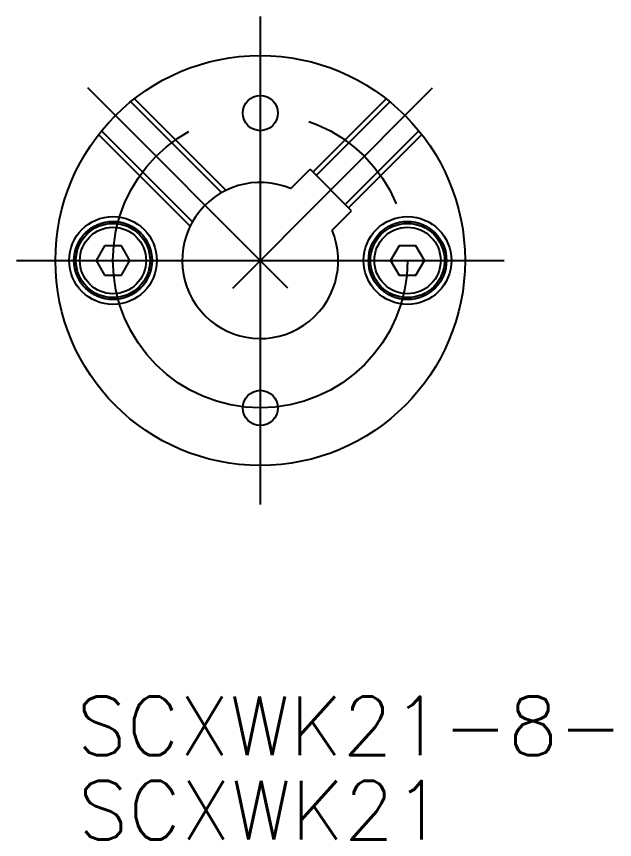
# Model space of a CAD drawing. Extents: x -12.5 to 80.7, y -29.7 to 12.5.
# Drawn here: x -12.5 to 18.16, y -29.66 to 12.5 of the extents above; entities that cross this region are included whole.
import ezdxf

# ---------------------------------------------------------------- set-up
doc = ezdxf.new("R2010")
doc.units = 0
doc.linetypes.add('CENTER', pattern=[50.8, 31.75, -6.35, 6.35, -6.35])
doc.linetypes.add('DASHED', pattern=[19.05, 12.7, -6.35])
doc.layers.get('0').update_dxf_attribs({"linetype": 'CONTINUOUS'})
doc.layers.add('CENTER', color=1, linetype='CENTER')
doc.styles.get("Standard").update_dxf_attribs({"font": 'txt.shx', "height": 3, "bigfont": 'bigfont.shx'})

msp = doc.modelspace()

# ---------------------------------------------------------------- linework, layer by layer
at = {"color": 3, "linetype": 'DASHED'}
for p, q in [((-1.981, 3.475), (-6.64, 8.134)), ((-1.756, 3.594), (-6.448, 8.287)), ((2.693, 4.531), (6.448, 8.287)), ((2.865, 4.359), (6.64, 8.134)), ((-3.594, 1.756), (-8.287, 6.448)), ((-3.475, 1.981), (-8.134, 6.64)), ((4.359, 2.865), (8.134, 6.64)), ((4.531, 2.693), (8.287, 6.448))]:
    msp.add_line(p, q, dxfattribs=at)
at = {"color": 7, "linetype": 'CONTINUOUS'}
for p, q in [((1.561, 3.683), (2.551, 4.673)), ((4.673, 2.551), (2.551, 4.673)), ((3.683, 1.561), (4.673, 2.551)), ((-7.983, 0.75), (-8.416, 0)), ((-7.117, 0.75), (-7.983, 0.75)), ((-6.684, 0), (-7.117, 0.75)), ((7.117, 0.75), (6.684, 0)), ((7.983, 0.75), (7.117, 0.75)), ((8.416, 0), (7.983, 0.75)), ((-8.416, 0), (-7.983, -0.75)), ((-7.117, -0.75), (-6.684, 0)), ((6.684, 0), (7.117, -0.75)), ((7.983, -0.75), (8.416, 0)), ((-7.983, -0.75), (-7.117, -0.75)), ((7.117, -0.75), (7.983, -0.75))]:
    msp.add_line(p, q, dxfattribs=at)
for centre, radius in [((0, 0), 10.5), ((0, 7.55), 0.9), ((-7.55, 0), 2.25), ((7.55, 0), 2.25), ((-7.55, 0), 2), ((-7.55, 0), 1.9), ((-7.55, 0), 1.7), ((7.55, 0), 2), ((7.55, 0), 1.9), ((7.55, 0), 1.7), ((0, -7.55), 0.9)]:
    msp.add_circle(centre, radius, dxfattribs=at)
msp.add_arc((0, 0), 4, 67.0243, 22.9757, dxfattribs=at)
at = {"layer": 'CENTER', "color": 1, "linetype": 'CENTER'}
for p, q in [((0, 12.5), (0, -12.5)), ((1.414, -1.414), (-8.839, 8.839)), ((-1.414, -1.414), (8.839, 8.839)), ((-12.5, 0), (12.5, 0))]:
    msp.add_line(p, q, dxfattribs=at)
msp.add_circle((0, 0), 7.55, dxfattribs=at)

# ---------------------------------------------------------------- texts
at = {"color": 7, "linetype": 'CONTINUOUS'}
for s, p in [('SCXWK21-8-8', (-9.417, -25.336)), ('SCXWK21', (-9.34, -29.659))]:
    msp.add_text(s, height=3, dxfattribs=at).set_placement(p)

doc.saveas('drawing.dxf')
